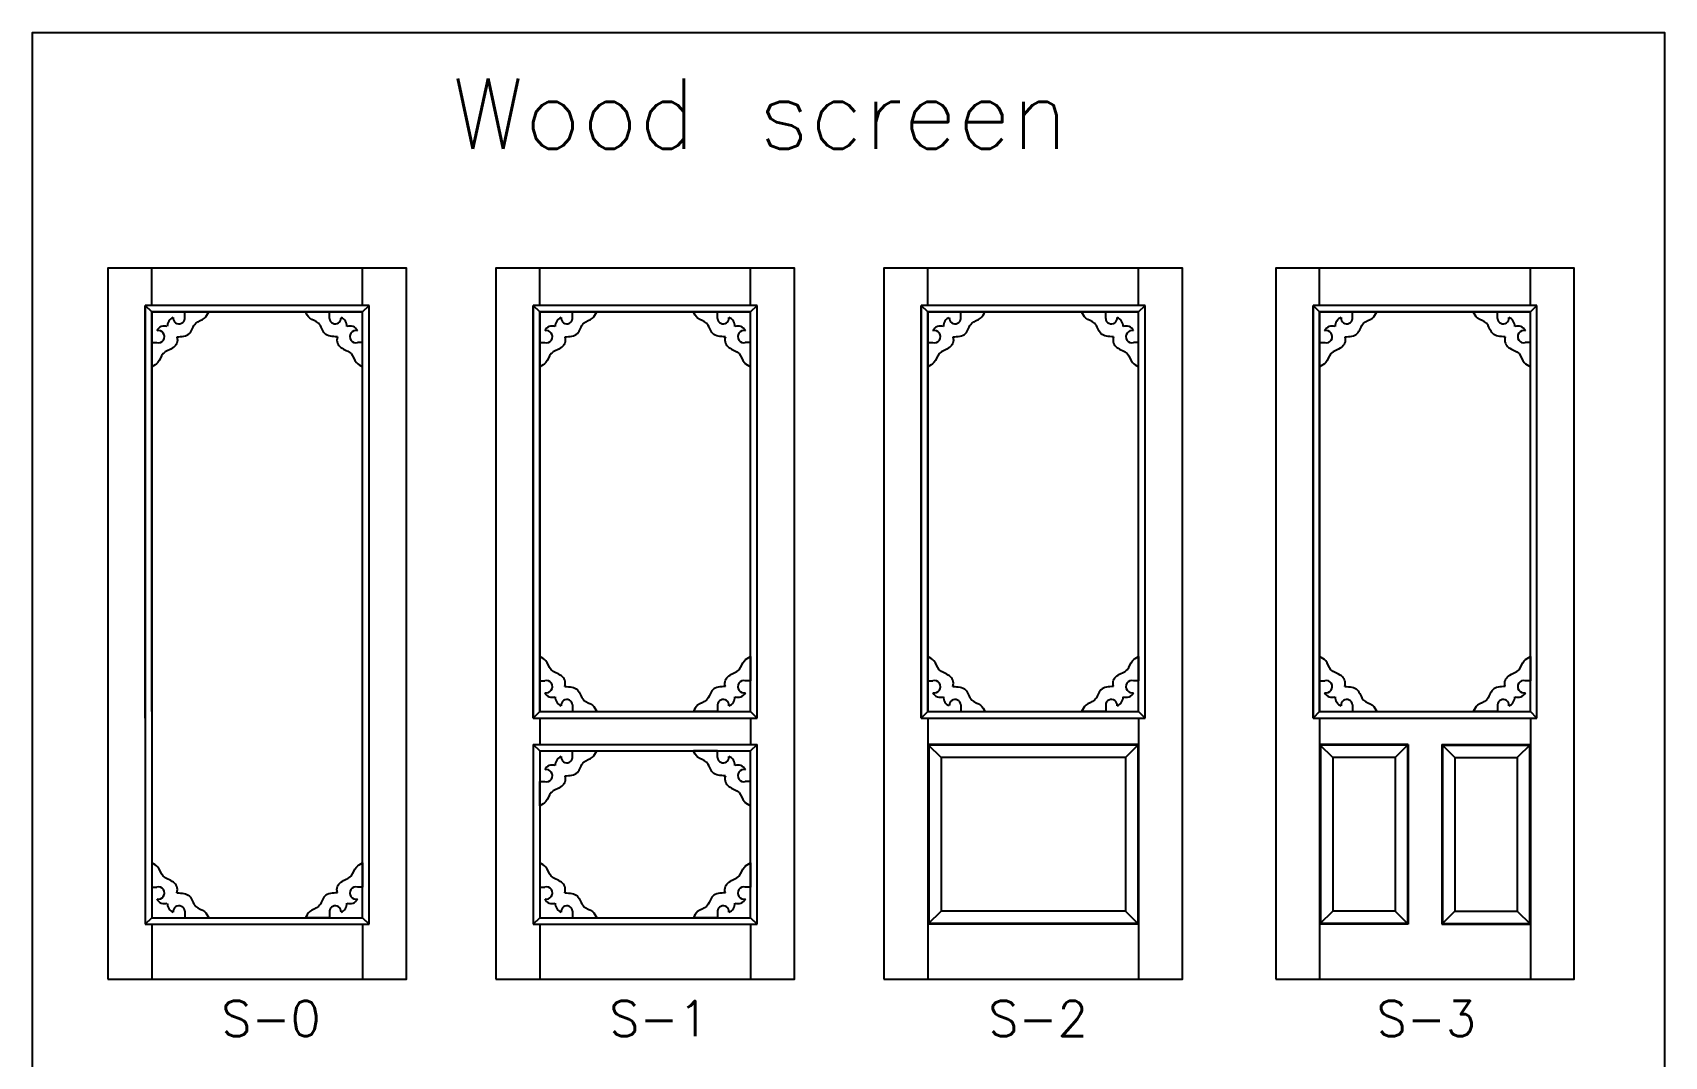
# Model space of a CAD drawing. Header units: inches. Extents: x 1985 to 11287, y 379 to 4336.
# Drawn here: x 7489.1 to 7674.9, y 3926.7 to 4043.3 of the extents above; entities that cross this region are included whole.
import ezdxf

# ---------------------------------------------------------------- set-up
doc = ezdxf.new("R2010")
doc.units = ezdxf.units.IN
doc.header["$MEASUREMENT"] = 0
for name, color, linetype in [('detail 99', 30, 'CONTINUOUS'), ('elevation 99', 7, 'CONTINUOUS'), ('separation 99', 3, 'CONTINUOUS')]:
    doc.layers.add(name, color=color, linetype=linetype)
doc.styles.get("Standard").update_dxf_attribs({"font": 'txt.shx', "width": 0.8})

msp = doc.modelspace()

# ---------------------------------------------------------------- linework, layer by layer
at = {"layer": 'elevation 99', "color": 1}
for p, q in [((7502.664945, 4012.266066), (7502.664945, 4016.516066)), ((7526.664945, 4012.266066), (7526.664945, 4016.516066)), ((7546.844171, 4012.266066), (7546.844171, 4016.516066)), ((7570.844171, 4012.266066), (7570.844171, 4016.516066)), ((7591.045814, 4012.266066), (7591.045814, 4016.516066)), ((7615.045814, 4012.266066), (7615.045814, 4016.516066)), ((7635.66116, 4012.266066), (7635.66116, 4016.516066)), ((7659.66116, 4012.266066), (7659.66116, 4016.516066)), ((7546.844171, 3965.266066), (7546.844171, 3962.266066)), ((7570.844171, 3965.266066), (7570.844171, 3962.266066)), ((7591.045814, 3965.266066), (7591.045814, 3962.266066)), ((7615.045814, 3965.266066), (7615.045814, 3962.266066)), ((7635.66116, 3965.266066), (7635.66116, 3962.266066)), ((7659.66116, 3965.266066), (7659.66116, 3962.266066)), ((7502.664945, 3941.766066), (7502.664945, 3935.516066)), ((7526.664945, 3941.766066), (7526.664945, 3935.516066)), ((7546.844171, 3941.766066), (7546.844171, 3935.516066)), ((7570.844171, 3941.766066), (7570.844171, 3935.516066)), ((7591.045814, 3941.766066), (7591.045814, 3935.516066)), ((7615.045814, 3941.766066), (7615.045814, 3935.516066)), ((7635.66116, 3941.766066), (7635.66116, 3935.516066)), ((7659.66116, 3941.766066), (7659.66116, 3935.516066))]:
    msp.add_line(p, q, dxfattribs=at)
at = {"layer": 'elevation 99'}
for p, q in [((7502.664945, 4011.516066), (7501.914945, 4012.266066)), ((7501.914945, 3965.266066), (7501.914945, 4012.266066)), ((7501.914945, 4012.266066), (7502.664945, 4011.516066)), ((7527.414945, 4012.266066), (7501.914945, 4012.266066)), ((7501.914945, 4012.266066), (7501.914945, 3965.266066)), ((7526.664945, 4011.516066), (7527.414945, 4012.266066)), ((7527.414945, 3965.266066), (7527.414945, 4012.266066)), ((7546.844171, 4011.516066), (7546.094171, 4012.266066)), ((7546.094171, 3965.266066), (7546.094171, 4012.266066)), ((7546.094171, 4012.266066), (7546.844171, 4011.516066)), ((7571.594171, 4012.266066), (7546.094171, 4012.266066)), ((7546.094171, 4012.266066), (7546.094171, 3965.266066)), ((7570.844171, 4011.516066), (7571.594171, 4012.266066)), ((7571.594171, 3965.266066), (7571.594171, 4012.266066)), ((7590.295814, 4012.266066), (7590.295814, 3965.266066)), ((7615.795814, 4012.266066), (7590.295814, 4012.266066)), ((7590.295814, 4012.266066), (7591.045814, 4011.516066)), ((7590.295814, 3965.266066), (7590.295814, 4012.266066)), ((7591.045814, 4011.516066), (7590.295814, 4012.266066)), ((7615.045814, 4011.516066), (7615.795814, 4012.266066)), ((7615.795814, 3965.266066), (7615.795814, 4012.266066)), ((7635.66116, 4011.516066), (7634.91116, 4012.266066)), ((7634.91116, 3965.266066), (7634.91116, 4012.266066)), ((7634.91116, 4012.266066), (7635.66116, 4011.516066)), ((7660.41116, 4012.266066), (7634.91116, 4012.266066)), ((7634.91116, 4012.266066), (7634.91116, 3965.266066)), ((7659.66116, 4011.516066), (7660.41116, 4012.266066)), ((7660.41116, 3965.266066), (7660.41116, 4012.266066)), ((7502.664945, 3966.016066), (7502.664945, 4011.516066)), ((7502.664945, 4011.516066), (7526.664945, 4011.516066)), ((7502.664945, 4011.516066), (7502.664945, 3966.016066)), ((7526.664945, 4011.516066), (7502.664945, 4011.516066)), ((7506.414945, 4010.766066), (7506.414945, 4011.516066)), ((7506.414945, 4011.516066), (7509.164945, 4011.516066)), ((7522.914945, 4011.516066), (7520.164945, 4011.516066)), ((7522.914945, 4010.766066), (7522.914945, 4011.516066)), ((7526.664945, 3966.016066), (7526.664945, 4011.516066)), ((7546.844171, 3966.016066), (7546.844171, 4011.516066)), ((7546.844171, 4011.516066), (7570.844171, 4011.516066)), ((7546.844171, 4011.516066), (7546.844171, 3966.016066)), ((7570.844171, 4011.516066), (7546.844171, 4011.516066)), ((7550.594171, 4010.766066), (7550.594171, 4011.516066)), ((7550.594171, 4011.516066), (7553.344171, 4011.516066)), ((7567.094171, 4011.516066), (7564.344171, 4011.516066)), ((7567.094171, 4010.766066), (7567.094171, 4011.516066)), ((7570.844171, 3966.016066), (7570.844171, 4011.516066)), ((7615.045814, 4011.516066), (7591.045814, 4011.516066)), ((7591.045814, 4011.516066), (7591.045814, 3966.016066)), ((7591.045814, 4011.516066), (7615.045814, 4011.516066)), ((7591.045814, 3966.016066), (7591.045814, 4011.516066)), ((7594.795814, 4011.516066), (7597.545814, 4011.516066)), ((7594.795814, 4010.766066), (7594.795814, 4011.516066)), ((7611.295814, 4011.516066), (7608.545814, 4011.516066)), ((7611.295814, 4010.766066), (7611.295814, 4011.516066)), ((7615.045814, 3966.016066), (7615.045814, 4011.516066)), ((7635.66116, 3966.016066), (7635.66116, 4011.516066)), ((7635.66116, 4011.516066), (7659.66116, 4011.516066)), ((7635.66116, 4011.516066), (7635.66116, 3966.016066)), ((7659.66116, 4011.516066), (7635.66116, 4011.516066)), ((7639.41116, 4010.766066), (7639.41116, 4011.516066)), ((7639.41116, 4011.516066), (7642.16116, 4011.516066)), ((7655.91116, 4011.516066), (7653.16116, 4011.516066)), ((7655.91116, 4010.766066), (7655.91116, 4011.516066)), ((7659.66116, 3966.016066), (7659.66116, 4011.516066)), ((7502.664945, 4008.016066), (7503.250635, 4008.016066)), ((7502.664945, 4005.266066), (7502.664945, 4008.016066)), ((7526.664945, 4008.016066), (7526.079255, 4008.016066)), ((7526.664945, 4005.266066), (7526.664945, 4008.016066)), ((7546.844171, 4008.016066), (7547.429861, 4008.016066)), ((7546.844171, 4005.266066), (7546.844171, 4008.016066)), ((7570.844171, 4008.016066), (7570.258482, 4008.016066)), ((7570.844171, 4005.266066), (7570.844171, 4008.016066)), ((7591.045814, 4005.266066), (7591.045814, 4008.016066)), ((7591.045814, 4008.016066), (7591.631504, 4008.016066)), ((7615.045814, 4008.016066), (7614.460124, 4008.016066)), ((7615.045814, 4005.266066), (7615.045814, 4008.016066)), ((7635.66116, 4008.016066), (7636.24685, 4008.016066)), ((7635.66116, 4005.266066), (7635.66116, 4008.016066)), ((7659.66116, 4008.016066), (7659.07547, 4008.016066)), ((7659.66116, 4005.266066), (7659.66116, 4008.016066)), ((7546.844171, 3972.266066), (7546.844171, 3969.516066)), ((7570.844171, 3972.266066), (7570.844171, 3969.516066)), ((7591.045814, 3972.266066), (7591.045814, 3969.516066)), ((7615.045814, 3972.266066), (7615.045814, 3969.516066)), ((7635.66116, 3972.266066), (7635.66116, 3969.516066)), ((7659.66116, 3972.266066), (7659.66116, 3969.516066)), ((7546.844171, 3969.516066), (7547.429861, 3969.516066)), ((7570.844171, 3969.516066), (7570.258482, 3969.516066)), ((7591.045814, 3969.516066), (7591.631504, 3969.516066)), ((7615.045814, 3969.516066), (7614.460124, 3969.516066)), ((7635.66116, 3969.516066), (7636.24685, 3969.516066)), ((7659.66116, 3969.516066), (7659.07547, 3969.516066)), ((7502.664945, 3966.016066), (7502.664945, 3942.516066)), ((7526.664945, 3942.516066), (7526.664945, 3966.016066)), ((7546.094171, 3965.266066), (7546.844171, 3966.016066)), ((7546.844171, 3966.016066), (7546.094171, 3965.266066)), ((7546.844171, 3966.016066), (7570.844171, 3966.016066)), ((7550.594171, 3966.766066), (7550.594171, 3966.016066)), ((7550.594171, 3966.016066), (7553.344171, 3966.016066)), ((7567.094171, 3966.016066), (7564.344171, 3966.016066)), ((7567.094171, 3966.766066), (7567.094171, 3966.016066)), ((7571.594171, 3965.266066), (7570.844171, 3966.016066)), ((7591.045814, 3966.016066), (7590.295814, 3965.266066)), ((7590.295814, 3965.266066), (7591.045814, 3966.016066)), ((7591.045814, 3966.016066), (7615.045814, 3966.016066)), ((7594.795814, 3966.766066), (7594.795814, 3966.016066)), ((7594.795814, 3966.016066), (7597.545814, 3966.016066)), ((7611.295814, 3966.016066), (7608.545814, 3966.016066)), ((7611.295814, 3966.766066), (7611.295814, 3966.016066)), ((7615.795814, 3965.266066), (7615.045814, 3966.016066)), ((7634.91116, 3965.266066), (7635.66116, 3966.016066)), ((7635.66116, 3966.016066), (7634.91116, 3965.266066)), ((7635.66116, 3966.016066), (7659.66116, 3966.016066)), ((7639.41116, 3966.766066), (7639.41116, 3966.016066)), ((7639.41116, 3966.016066), (7642.16116, 3966.016066)), ((7655.91116, 3966.016066), (7653.16116, 3966.016066)), ((7655.91116, 3966.766066), (7655.91116, 3966.016066)), ((7660.41116, 3965.266066), (7659.66116, 3966.016066)), ((7501.914945, 3965.266066), (7501.914945, 3941.766066)), ((7527.414945, 3941.766066), (7527.414945, 3965.266066)), ((7546.094171, 3965.266066), (7571.594171, 3965.266066)), ((7590.295814, 3965.266066), (7615.795814, 3965.266066)), ((7634.91116, 3965.266066), (7660.41116, 3965.266066)), ((7546.094171, 3962.266066), (7546.844171, 3961.516066)), ((7546.094171, 3962.266066), (7546.094171, 3941.766066)), ((7546.094171, 3962.266066), (7571.594171, 3962.266066)), ((7570.844171, 3961.516066), (7571.594171, 3962.266066)), ((7571.594171, 3941.766066), (7571.594171, 3962.266066)), ((7591.045814, 3962.266066), (7591.045814, 3941.766066)), ((7591.045814, 3962.266066), (7591.045814, 3941.766066)), ((7591.045814, 3962.266066), (7592.545814, 3960.766066)), ((7615.045814, 3962.266066), (7591.045814, 3962.266066)), ((7591.139564, 3962.172316), (7591.139564, 3941.859816)), ((7614.952064, 3962.172316), (7591.139564, 3962.172316)), ((7615.045814, 3962.266066), (7613.545814, 3960.766066)), ((7614.952064, 3962.172316), (7614.952064, 3941.859816)), ((7615.045814, 3962.266066), (7615.045814, 3941.766066)), ((7645.75491, 3962.266066), (7635.66116, 3962.266066)), ((7635.66116, 3962.266066), (7637.16116, 3960.766066)), ((7635.66116, 3962.266066), (7635.66116, 3941.766066)), ((7635.66116, 3962.266066), (7635.66116, 3941.766066)), ((7645.66116, 3962.172316), (7635.75491, 3962.172316)), ((7635.75491, 3962.172316), (7635.75491, 3941.859816)), ((7645.75491, 3962.266066), (7644.25491, 3960.766066)), ((7645.66116, 3962.172316), (7645.66116, 3941.859816)), ((7645.75491, 3962.266066), (7645.75491, 3941.766066)), ((7649.56741, 3962.266066), (7649.56741, 3941.766066)), ((7649.56741, 3962.266066), (7651.06741, 3960.766066)), ((7649.56741, 3962.266066), (7659.66116, 3962.266066)), ((7649.66116, 3962.172316), (7649.66116, 3941.859816)), ((7649.66116, 3962.172316), (7659.56741, 3962.172316)), ((7659.66116, 3962.266066), (7658.16116, 3960.766066)), ((7659.56741, 3962.172316), (7659.56741, 3941.859816)), ((7659.66116, 3962.266066), (7659.66116, 3941.766066)), ((7659.66116, 3962.266066), (7659.66116, 3941.766066)), ((7546.844171, 3961.516066), (7570.844171, 3961.516066)), ((7546.844171, 3961.516066), (7546.844171, 3942.516066)), ((7546.844171, 3961.516066), (7570.844171, 3961.516066)), ((7550.594171, 3961.516066), (7553.344171, 3961.516066)), ((7550.594171, 3960.766066), (7550.594171, 3961.516066)), ((7567.094171, 3961.516066), (7564.344171, 3961.516066)), ((7567.094171, 3960.766066), (7567.094171, 3961.516066)), ((7570.844171, 3942.516066), (7570.844171, 3961.516066)), ((7592.545814, 3960.766066), (7592.545814, 3943.266066)), ((7613.545814, 3960.766066), (7592.545814, 3960.766066)), ((7613.545814, 3960.766066), (7613.545814, 3943.266066)), ((7644.25491, 3960.766066), (7637.16116, 3960.766066)), ((7637.16116, 3960.766066), (7637.16116, 3943.266066)), ((7644.25491, 3960.766066), (7644.25491, 3943.266066)), ((7651.06741, 3960.766066), (7658.16116, 3960.766066)), ((7651.06741, 3960.766066), (7651.06741, 3943.266066)), ((7658.16116, 3960.766066), (7658.16116, 3943.266066)), ((7546.844171, 3955.266066), (7546.844171, 3958.016066)), ((7546.844171, 3958.016066), (7547.429861, 3958.016066)), ((7570.844171, 3958.016066), (7570.258482, 3958.016066)), ((7570.844171, 3955.266066), (7570.844171, 3958.016066)), ((7502.664945, 3948.766066), (7502.664945, 3946.016066)), ((7526.664945, 3948.766066), (7526.664945, 3946.016066)), ((7546.844171, 3948.766066), (7546.844171, 3946.016066)), ((7570.844171, 3948.766066), (7570.844171, 3946.016066)), ((7502.664945, 3946.016066), (7503.250635, 3946.016066)), ((7526.664945, 3946.016066), (7526.079255, 3946.016066)), ((7546.844171, 3946.016066), (7547.429861, 3946.016066)), ((7570.844171, 3946.016066), (7570.258482, 3946.016066)), ((7506.414945, 3943.266066), (7506.414945, 3942.516066)), ((7522.914945, 3943.266066), (7522.914945, 3942.516066)), ((7550.594171, 3943.266066), (7550.594171, 3942.516066)), ((7567.094171, 3943.266066), (7567.094171, 3942.516066)), ((7592.545814, 3943.266066), (7591.045814, 3941.766066)), ((7613.545814, 3943.266066), (7592.545814, 3943.266066)), ((7613.545814, 3943.266066), (7615.045814, 3941.766066)), ((7637.16116, 3943.266066), (7635.66116, 3941.766066)), ((7644.25491, 3943.266066), (7637.16116, 3943.266066)), ((7644.25491, 3943.266066), (7645.75491, 3941.766066)), ((7651.06741, 3943.266066), (7649.56741, 3941.766066)), ((7651.06741, 3943.266066), (7658.16116, 3943.266066)), ((7658.16116, 3943.266066), (7659.66116, 3941.766066)), ((7501.914945, 3941.766066), (7502.664945, 3942.516066)), ((7502.664945, 3942.516066), (7501.914945, 3941.766066)), ((7501.914945, 3941.766066), (7527.414945, 3941.766066)), ((7501.914945, 3941.766066), (7527.414945, 3941.766066)), ((7502.664945, 3942.516066), (7526.664945, 3942.516066)), ((7502.664945, 3942.516066), (7526.664945, 3942.516066)), ((7502.664945, 3942.516066), (7526.664945, 3942.516066)), ((7506.414945, 3942.516066), (7509.164945, 3942.516066)), ((7522.914945, 3942.516066), (7520.164945, 3942.516066)), ((7526.664945, 3942.516066), (7527.414945, 3941.766066)), ((7527.414945, 3941.766066), (7526.664945, 3942.516066)), ((7546.094171, 3941.766066), (7546.844171, 3942.516066)), ((7546.844171, 3942.516066), (7546.094171, 3941.766066)), ((7546.094171, 3941.766066), (7571.594171, 3941.766066)), ((7546.094171, 3941.766066), (7571.594171, 3941.766066)), ((7546.844171, 3942.516066), (7570.844171, 3942.516066)), ((7546.844171, 3942.516066), (7570.844171, 3942.516066)), ((7546.844171, 3942.516066), (7570.844171, 3942.516066)), ((7550.594171, 3942.516066), (7553.344171, 3942.516066)), ((7567.094171, 3942.516066), (7564.344171, 3942.516066)), ((7570.844171, 3942.516066), (7571.594171, 3941.766066)), ((7571.594171, 3941.766066), (7570.844171, 3942.516066)), ((7615.045814, 3941.766066), (7591.045814, 3941.766066)), ((7614.952064, 3941.859816), (7591.139564, 3941.859816)), ((7645.75491, 3941.766066), (7635.66116, 3941.766066)), ((7645.66116, 3941.859816), (7635.75491, 3941.859816)), ((7649.56741, 3941.766066), (7659.66116, 3941.766066)), ((7649.66116, 3941.859816), (7659.56741, 3941.859816))]:
    msp.add_line(p, q, dxfattribs=at)
for points in [[(7497.664945, 3935.516066), (7531.664945, 3935.516066), (7531.664945, 4016.516066), (7497.664945, 4016.516066)], [(7541.844171, 3935.516066), (7575.844171, 3935.516066), (7575.844171, 4016.516066), (7541.844171, 4016.516066)], [(7586.045814, 3935.516066), (7620.045814, 3935.516066), (7620.045814, 4016.516066), (7586.045814, 4016.516066)], [(7630.66116, 3935.516066), (7664.66116, 3935.516066), (7664.66116, 4016.516066), (7630.66116, 4016.516066)]]:
    msp.add_lwpolyline(points, close=True, dxfattribs=at)
for centre, radius, start, end in [((7505.513305, 4009.877758), 1.080764, 111.8737953, 181.9748633), ((7505.76189, 4010.813059), 0.654743, 174.06892926, 355.88415808), ((7523.568, 4010.813059), 0.654743, 184.11584192, 5.93107074), ((7523.816585, 4009.877758), 1.080764, 358.0251367, 68.1262047), ((7549.692532, 4009.877758), 1.080764, 111.8737953, 181.9748633), ((7549.941117, 4010.813059), 0.654743, 174.06892926, 355.88415808), ((7567.747226, 4010.813059), 0.654743, 184.11584192, 5.93107074), ((7567.995811, 4009.877758), 1.080764, 358.0251367, 68.1262047), ((7593.894174, 4009.877758), 1.080764, 111.8737953, 181.9748633), ((7594.142759, 4010.813059), 0.654743, 174.06892926, 355.88415808), ((7611.948869, 4010.813059), 0.654743, 184.11584192, 5.93107074), ((7612.197454, 4009.877758), 1.080764, 358.0251367, 68.1262047), ((7638.50952, 4009.877758), 1.080764, 111.8737953, 181.9748633), ((7638.758105, 4010.813059), 0.654743, 174.06892926, 355.88415808), ((7656.564214, 4010.813059), 0.654743, 184.11584192, 5.93107074), ((7656.8128, 4009.877758), 1.080764, 358.0251367, 68.1262047), ((7504.091699, 4008.940534), 0.962588, 69.22150262, 152.78768625), ((7503.405828, 4008.700177), 0.701493, 257.21857892, 104.03951775), ((7525.238191, 4008.940534), 0.962588, 27.21231375, 110.77849738), ((7525.924062, 4008.700177), 0.701493, 75.96048225, 282.78142108), ((7548.270925, 4008.940534), 0.962588, 69.22150262, 152.78768625), ((7547.585054, 4008.700177), 0.701493, 257.21857892, 104.03951775), ((7569.417418, 4008.940534), 0.962588, 27.21231375, 110.77849738), ((7570.103289, 4008.700177), 0.701493, 75.96048225, 282.78142108), ((7592.472568, 4008.940534), 0.962588, 69.22150262, 152.78768625), ((7591.786697, 4008.700177), 0.701493, 257.21857892, 104.03951775), ((7613.61906, 4008.940534), 0.962588, 27.21231375, 110.77849738), ((7614.304931, 4008.700177), 0.701493, 75.96048225, 282.78142108), ((7637.087914, 4008.940534), 0.962588, 69.22150262, 152.78768625), ((7636.402043, 4008.700177), 0.701493, 257.21857892, 104.03951775), ((7658.234406, 4008.940534), 0.962588, 27.21231375, 110.77849738), ((7658.920277, 4008.700177), 0.701493, 75.96048225, 282.78142108), ((7547.585054, 3968.831955), 0.701493, 255.96048225, 102.78142108), ((7570.103289, 3968.831955), 0.701493, 77.21857892, 284.03951775), ((7591.786697, 3968.831955), 0.701493, 255.96048225, 102.78142108), ((7614.304931, 3968.831955), 0.701493, 77.21857892, 284.03951775), ((7636.402043, 3968.831955), 0.701493, 255.96048225, 102.78142108), ((7658.920277, 3968.831955), 0.701493, 77.21857892, 284.03951775), ((7548.270925, 3968.591598), 0.962588, 207.21231375, 290.77849738), ((7549.692532, 3967.654374), 1.080764, 178.0251367, 248.1262047), ((7549.941117, 3966.719073), 0.654743, 4.11584192, 185.93107074), ((7567.747226, 3966.719073), 0.654743, 354.06892926, 175.88415808), ((7567.995811, 3967.654374), 1.080764, 291.8737953, 1.9748633), ((7569.417418, 3968.591598), 0.962588, 249.22150262, 332.78768625), ((7592.472568, 3968.591598), 0.962588, 207.21231375, 290.77849738), ((7593.894174, 3967.654374), 1.080764, 178.0251367, 248.1262047), ((7594.142759, 3966.719073), 0.654743, 4.11584192, 185.93107074), ((7611.948869, 3966.719073), 0.654743, 354.06892926, 175.88415808), ((7612.197454, 3967.654374), 1.080764, 291.8737953, 1.9748633), ((7613.61906, 3968.591598), 0.962588, 249.22150262, 332.78768625), ((7637.087914, 3968.591598), 0.962588, 207.21231375, 290.77849738), ((7638.50952, 3967.654374), 1.080764, 178.0251367, 248.1262047), ((7638.758105, 3966.719073), 0.654743, 4.11584192, 185.93107074), ((7656.564214, 3966.719073), 0.654743, 354.06892926, 175.88415808), ((7656.8128, 3967.654374), 1.080764, 291.8737953, 1.9748633), ((7658.234406, 3968.591598), 0.962588, 249.22150262, 332.78768625), ((7549.692532, 3959.877758), 1.080764, 111.8737953, 181.9748633), ((7549.941117, 3960.813059), 0.654743, 174.06892926, 355.88415808), ((7567.747226, 3960.813059), 0.654743, 184.11584192, 5.93107074), ((7567.995811, 3959.877758), 1.080764, 358.0251367, 68.1262047), ((7548.270925, 3958.940534), 0.962588, 69.22150262, 152.78768625), ((7547.585054, 3958.700177), 0.701493, 257.21857892, 104.03951775), ((7569.417418, 3958.940534), 0.962588, 27.21231375, 110.77849738), ((7570.103289, 3958.700177), 0.701493, 75.96048225, 282.78142108), ((7503.405828, 3945.331955), 0.701493, 255.96048225, 102.78142108), ((7525.924062, 3945.331955), 0.701493, 77.21857892, 284.03951775), ((7547.585054, 3945.331955), 0.701493, 255.96048225, 102.78142108), ((7570.103289, 3945.331955), 0.701493, 77.21857892, 284.03951775), ((7504.091699, 3945.091598), 0.962588, 207.21231375, 290.77849738), ((7505.513305, 3944.154374), 1.080764, 178.0251367, 248.1262047), ((7505.76189, 3943.219073), 0.654743, 4.11584192, 185.93107074), ((7523.568, 3943.219073), 0.654743, 354.06892926, 175.88415808), ((7523.816585, 3944.154374), 1.080764, 291.8737953, 1.9748633), ((7525.238191, 3945.091598), 0.962588, 249.22150262, 332.78768625), ((7548.270925, 3945.091598), 0.962588, 207.21231375, 290.77849738), ((7549.692532, 3944.154374), 1.080764, 178.0251367, 248.1262047), ((7549.941117, 3943.219073), 0.654743, 4.11584192, 185.93107074), ((7567.747226, 3943.219073), 0.654743, 354.06892926, 175.88415808), ((7567.995811, 3944.154374), 1.080764, 291.8737953, 1.9748633), ((7569.417418, 3945.091598), 0.962588, 249.22150262, 332.78768625)]:
    msp.add_arc(centre, radius, start, end, dxfattribs=at)
for points, start_tangent in [([(7505.519939, 4008.6898), (7506.95569, 4009.041826), (7507.668176, 4010.227961), (7508.677532, 4010.821028), (7509.164945, 4011.516066)], (0.9857578085, -0.1681711717)), ([(7523.809951, 4008.6898), (7522.374201, 4009.041826), (7521.661715, 4010.227961), (7520.652359, 4010.821028), (7520.164945, 4011.516066)], (-0.9857578085, -0.1681711717)), ([(7549.699165, 4008.6898), (7551.134916, 4009.041826), (7551.847402, 4010.227961), (7552.856758, 4010.821028), (7553.344171, 4011.516066)], (0.9857578085, -0.1681711717)), ([(7567.989178, 4008.6898), (7566.553427, 4009.041826), (7565.840941, 4010.227961), (7564.831585, 4010.821028), (7564.344171, 4011.516066)], (-0.9857578085, -0.1681711717)), ([(7593.900808, 4008.6898), (7595.336559, 4009.041826), (7596.049045, 4010.227961), (7597.0584, 4010.821028), (7597.545814, 4011.516066)], (0.9857578085, -0.1681711717)), ([(7612.19082, 4008.6898), (7610.755069, 4009.041826), (7610.042584, 4010.227961), (7609.033228, 4010.821028), (7608.545814, 4011.516066)], (-0.9857578085, -0.1681711717)), ([(7638.516153, 4008.6898), (7639.951904, 4009.041826), (7640.66439, 4010.227961), (7641.673746, 4010.821028), (7642.16116, 4011.516066)], (0.9857578085, -0.1681711717)), ([(7656.806166, 4008.6898), (7655.370415, 4009.041826), (7654.657929, 4010.227961), (7653.648573, 4010.821028), (7653.16116, 4011.516066)], (-0.9857578085, -0.1681711717)), ([(7549.699165, 3968.842332), (7551.134916, 3968.490306), (7551.847402, 3967.304171), (7552.856758, 3966.711104), (7553.344171, 3966.016066)], (0.9857578085, 0.1681711717)), ([(7567.989178, 3968.842332), (7566.553427, 3968.490306), (7565.840941, 3967.304171), (7564.831585, 3966.711104), (7564.344171, 3966.016066)], (-0.9857578085, 0.1681711717)), ([(7593.900808, 3968.842332), (7595.336559, 3968.490306), (7596.049045, 3967.304171), (7597.0584, 3966.711104), (7597.545814, 3966.016066)], (0.9857578085, 0.1681711717)), ([(7612.19082, 3968.842332), (7610.755069, 3968.490306), (7610.042584, 3967.304171), (7609.033228, 3966.711104), (7608.545814, 3966.016066)], (-0.9857578085, 0.1681711717)), ([(7638.516153, 3968.842332), (7639.951904, 3968.490306), (7640.66439, 3967.304171), (7641.673746, 3966.711104), (7642.16116, 3966.016066)], (0.9857578085, 0.1681711717)), ([(7656.806166, 3968.842332), (7655.370415, 3968.490306), (7654.657929, 3967.304171), (7653.648573, 3966.711104), (7653.16116, 3966.016066)], (-0.9857578085, 0.1681711717)), ([(7549.699165, 3958.6898), (7551.134916, 3959.041826), (7551.847402, 3960.227961), (7552.856758, 3960.821028), (7553.344171, 3961.516066)], (0.9857578085, -0.1681711717)), ([(7567.989178, 3958.6898), (7566.553427, 3959.041826), (7565.840941, 3960.227961), (7564.831585, 3960.821028), (7564.344171, 3961.516066)], (-0.9857578085, -0.1681711717)), ([(7505.519939, 3945.342332), (7506.95569, 3944.990306), (7507.668176, 3943.804171), (7508.677532, 3943.211104), (7509.164945, 3942.516066)], (0.9857578085, 0.1681711717)), ([(7523.809951, 3945.342332), (7522.374201, 3944.990306), (7521.661715, 3943.804171), (7520.652359, 3943.211104), (7520.164945, 3942.516066)], (-0.9857578085, 0.1681711717)), ([(7549.699165, 3945.342332), (7551.134916, 3944.990306), (7551.847402, 3943.804171), (7552.856758, 3943.211104), (7553.344171, 3942.516066)], (0.9857578085, 0.1681711717)), ([(7567.989178, 3945.342332), (7566.553427, 3944.990306), (7565.840941, 3943.804171), (7564.831585, 3943.211104), (7564.344171, 3942.516066)], (-0.9857578085, 0.1681711717))]:
    msp.add_spline(points, degree=3, dxfattribs=dict(at, start_tangent=start_tangent))
for points in [[(7505.519939, 4008.6898), (7505.694344, 4008.10855), (7505.167388, 4007.249436), (7503.819354, 4007.010418), (7503.536519, 4005.728457), (7502.922879, 4005.402906), (7502.664945, 4005.266066)], [(7523.809951, 4008.6898), (7523.635546, 4008.10855), (7524.162502, 4007.249436), (7525.510536, 4007.010418), (7525.793371, 4005.728457), (7526.407011, 4005.402906), (7526.664945, 4005.266066)], [(7549.699165, 4008.6898), (7549.873571, 4008.10855), (7549.346615, 4007.249436), (7547.998581, 4007.010418), (7547.715745, 4005.728457), (7547.102106, 4005.402906), (7546.844171, 4005.266066)], [(7567.989178, 4008.6898), (7567.814772, 4008.10855), (7568.341728, 4007.249436), (7569.689762, 4007.010418), (7569.972598, 4005.728457), (7570.586237, 4005.402906), (7570.844171, 4005.266066)], [(7593.900808, 4008.6898), (7594.075213, 4008.10855), (7593.548257, 4007.249436), (7592.200223, 4007.010418), (7591.917388, 4005.728457), (7591.303748, 4005.402906), (7591.045814, 4005.266066)], [(7612.19082, 4008.6898), (7612.016415, 4008.10855), (7612.543371, 4007.249436), (7613.891405, 4007.010418), (7614.17424, 4005.728457), (7614.78788, 4005.402906), (7615.045814, 4005.266066)], [(7638.516153, 4008.6898), (7638.690559, 4008.10855), (7638.163603, 4007.249436), (7636.815569, 4007.010418), (7636.532734, 4005.728457), (7635.919094, 4005.402906), (7635.66116, 4005.266066)], [(7656.806166, 4008.6898), (7656.631761, 4008.10855), (7657.158717, 4007.249436), (7658.506751, 4007.010418), (7658.789586, 4005.728457), (7659.403226, 4005.402906), (7659.66116, 4005.266066)], [(7549.699165, 3968.842332), (7549.873571, 3969.423582), (7549.346615, 3970.282696), (7547.998581, 3970.521714), (7547.715745, 3971.803675), (7547.102106, 3972.129226), (7546.844171, 3972.266066)], [(7567.989178, 3968.842332), (7567.814772, 3969.423582), (7568.341728, 3970.282696), (7569.689762, 3970.521714), (7569.972598, 3971.803675), (7570.586237, 3972.129226), (7570.844171, 3972.266066)], [(7593.900808, 3968.842332), (7594.075213, 3969.423582), (7593.548257, 3970.282696), (7592.200223, 3970.521714), (7591.917388, 3971.803675), (7591.303748, 3972.129226), (7591.045814, 3972.266066)], [(7612.19082, 3968.842332), (7612.016415, 3969.423582), (7612.543371, 3970.282696), (7613.891405, 3970.521714), (7614.17424, 3971.803675), (7614.78788, 3972.129226), (7615.045814, 3972.266066)], [(7638.516153, 3968.842332), (7638.690559, 3969.423582), (7638.163603, 3970.282696), (7636.815569, 3970.521714), (7636.532734, 3971.803675), (7635.919094, 3972.129226), (7635.66116, 3972.266066)], [(7656.806166, 3968.842332), (7656.631761, 3969.423582), (7657.158717, 3970.282696), (7658.506751, 3970.521714), (7658.789586, 3971.803675), (7659.403226, 3972.129226), (7659.66116, 3972.266066)], [(7549.699165, 3958.6898), (7549.873571, 3958.10855), (7549.346615, 3957.249436), (7547.998581, 3957.010418), (7547.715745, 3955.728457), (7547.102106, 3955.402906), (7546.844171, 3955.266066)], [(7567.989178, 3958.6898), (7567.814772, 3958.10855), (7568.341728, 3957.249436), (7569.689762, 3957.010418), (7569.972598, 3955.728457), (7570.586237, 3955.402906), (7570.844171, 3955.266066)], [(7505.519939, 3945.342332), (7505.694344, 3945.923582), (7505.167388, 3946.782696), (7503.819354, 3947.021714), (7503.536519, 3948.303675), (7502.922879, 3948.629226), (7502.664945, 3948.766066)], [(7523.809951, 3945.342332), (7523.635546, 3945.923582), (7524.162502, 3946.782696), (7525.510536, 3947.021714), (7525.793371, 3948.303675), (7526.407011, 3948.629226), (7526.664945, 3948.766066)], [(7549.699165, 3945.342332), (7549.873571, 3945.923582), (7549.346615, 3946.782696), (7547.998581, 3947.021714), (7547.715745, 3948.303675), (7547.102106, 3948.629226), (7546.844171, 3948.766066)], [(7567.989178, 3945.342332), (7567.814772, 3945.923582), (7568.341728, 3946.782696), (7569.689762, 3947.021714), (7569.972598, 3948.303675), (7570.586237, 3948.629226), (7570.844171, 3948.766066)]]:
    msp.add_open_spline(points, degree=3, knots=[0.1943057588, 0.1943057588, 0.1943057588, 0.1943057588, 1.3303862646, 2.7140598252, 3.8847551928, 4.733666503, 4.733666503, 4.733666503, 4.733666503], dxfattribs=at)
at = {"layer": 'separation 99'}
msp.add_lwpolyline([(7674.92099, 3811.814787), (7489.097188, 3811.814787), (7489.097188, 4043.326581), (7674.92099, 4043.326581)], close=True, dxfattribs=at)

# ---------------------------------------------------------------- texts
at = {"layer": 'detail 99'}
for s, height, p in [('Wood screen', 8, (7536.845267, 4030.099848)), ('S-0', 4, (7510.581731, 3929.042435)), ('S-1', 4, (7554.760957, 3929.042435)), ('S-2', 4, (7597.934486, 3929.042435)), ('S-3', 4, (7642.150103, 3929.042435))]:
    msp.add_text(s, height=height, dxfattribs=at).set_placement(p)

doc.saveas('drawing.dxf')
